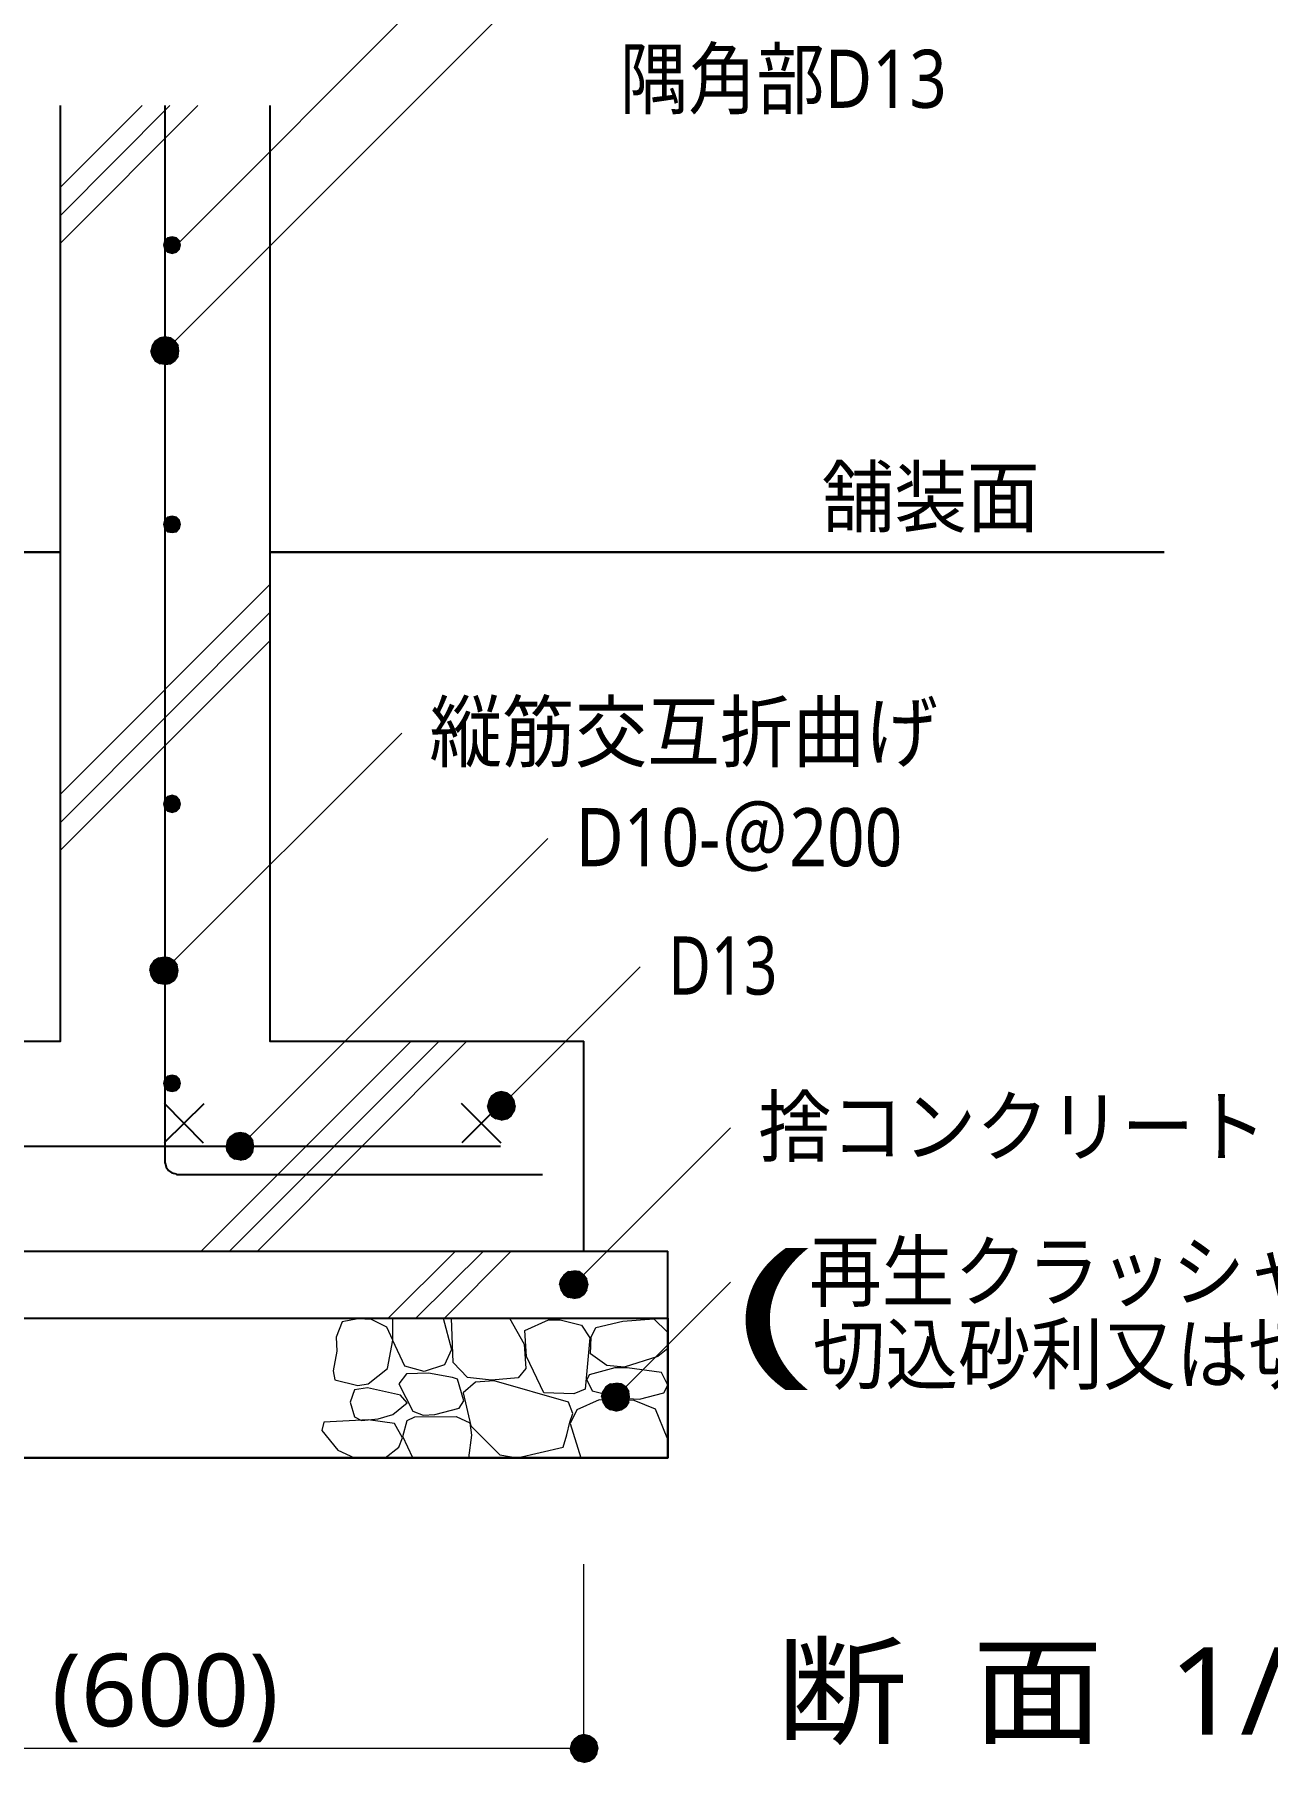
# Model space of a CAD drawing. Header units: millimetres. Extents: x 0 to 420, y 0 to 297.
# Drawn here: x 335.2 to 379.3, y 172.8 to 234.7 of the extents above; entities that cross this region are included whole.
import ezdxf
from ezdxf.enums import TextEntityAlignment as Align

# ---------------------------------------------------------------- set-up
doc = ezdxf.new("R2010")
doc.units = ezdxf.units.MM
doc.styles.add('kst32b', font='NotoSansJP-Variable.ttf')

msp = doc.modelspace()

# ---------------------------------------------------------------- hatches: boundary and pattern name
h = msp.add_hatch(color=7)
h.paths.add_polyline_path([(340.106, 227.436), (339.937, 227.393), (340.106, 227.139), (340.106, 227.436)])
h.paths.add_polyline_path([(339.937, 227.393), (340.106, 227.139), (339.831, 227.288), (339.937, 227.393)])
h.paths.add_polyline_path([(340.106, 227.139), (339.831, 227.288), (339.788, 227.139), (340.106, 227.139)])
h = msp.add_hatch(color=7)
h.paths.add_polyline_path([(339.788, 227.139), (339.831, 226.991), (340.106, 227.139), (339.788, 227.139)])
h.paths.add_polyline_path([(339.831, 226.991), (340.106, 227.139), (339.937, 226.886), (339.831, 226.991)])
h.paths.add_polyline_path([(340.106, 227.139), (339.937, 226.886), (340.106, 226.843), (340.106, 227.139)])
h = msp.add_hatch(color=7)
h.paths.add_polyline_path([(340.402, 227.139), (340.36, 227.288), (340.106, 227.139), (340.402, 227.139)])
h.paths.add_polyline_path([(340.36, 227.288), (340.106, 227.139), (340.254, 227.393), (340.36, 227.288)])
h.paths.add_polyline_path([(340.106, 227.139), (340.254, 227.393), (340.106, 227.436), (340.106, 227.139)])
h = msp.add_hatch(color=7)
h.paths.add_polyline_path([(340.106, 226.843), (340.254, 226.886), (340.106, 227.139), (340.106, 226.843)])
h.paths.add_polyline_path([(340.254, 226.886), (340.106, 227.139), (340.36, 226.991), (340.254, 226.886)])
h.paths.add_polyline_path([(340.106, 227.139), (340.36, 226.991), (340.402, 227.139), (340.106, 227.139)])
h = msp.add_hatch(color=7)
h.paths.add_polyline_path([(339.852, 223.859), (339.662, 223.816), (339.852, 223.351), (339.852, 223.859)])
h.paths.add_polyline_path([(339.662, 223.816), (339.852, 223.351), (339.492, 223.711), (339.662, 223.816)])
h.paths.add_polyline_path([(339.852, 223.351), (339.492, 223.711), (339.386, 223.541), (339.852, 223.351)])
for points in [[(340.043, 223.816), (339.852, 223.859), (339.852, 223.351), (340.043, 223.816)], [(339.344, 200.999), (339.45, 200.829), (339.81, 201.189), (339.344, 200.999)], [(352.086, 195.876), (352.235, 195.982), (351.875, 196.342), (352.086, 195.876)], [(342.731, 195.347), (342.54, 195.389), (342.54, 194.903), (342.731, 195.347)], [(354.012, 189.759), (354.118, 189.59), (354.478, 189.95), (354.012, 189.759)], [(355.515, 185.737), (355.621, 185.568), (355.981, 185.928), (355.515, 185.737)], [(355.029, 173.8), (354.838, 173.842), (354.838, 173.355), (355.029, 173.8)]]:
    msp.add_hatch(color=7).paths.add_polyline_path(points)
h = msp.add_hatch(color=7)
h.paths.add_polyline_path([(340.339, 223.351), (340.318, 223.541), (339.852, 223.351), (340.339, 223.351)])
h.paths.add_polyline_path([(340.318, 223.541), (339.852, 223.351), (340.191, 223.711), (340.318, 223.541)])
h.paths.add_polyline_path([(339.852, 223.351), (340.191, 223.711), (340.043, 223.816), (339.852, 223.351)])
h = msp.add_hatch(color=7)
h.paths.add_polyline_path([(339.386, 223.541), (339.344, 223.351), (339.852, 223.351), (339.386, 223.541)])
h.paths.add_polyline_path([(339.344, 223.351), (339.852, 223.351), (339.386, 223.16), (339.344, 223.351)])
h.paths.add_polyline_path([(339.852, 223.351), (339.386, 223.16), (339.492, 222.991), (339.852, 223.351)])
h = msp.add_hatch(color=7)
h.paths.add_polyline_path([(339.492, 222.991), (339.662, 222.885), (339.852, 223.351), (339.492, 222.991)])
h.paths.add_polyline_path([(339.662, 222.885), (339.852, 223.351), (339.852, 222.864), (339.662, 222.885)])
h.paths.add_polyline_path([(339.852, 223.351), (339.852, 222.864), (340.043, 222.885), (339.852, 223.351)])
h = msp.add_hatch(color=7)
h.paths.add_polyline_path([(340.043, 222.885), (340.191, 222.991), (339.852, 223.351), (340.043, 222.885)])
h.paths.add_polyline_path([(340.191, 222.991), (339.852, 223.351), (340.318, 223.16), (340.191, 222.991)])
h.paths.add_polyline_path([(339.852, 223.351), (340.318, 223.16), (340.339, 223.351), (339.852, 223.351)])
h = msp.add_hatch(color=7)
h.paths.add_polyline_path([(340.106, 217.445), (339.937, 217.403), (340.106, 217.149), (340.106, 217.445)])
h.paths.add_polyline_path([(339.937, 217.403), (340.106, 217.149), (339.831, 217.297), (339.937, 217.403)])
h.paths.add_polyline_path([(340.106, 217.149), (339.831, 217.297), (339.788, 217.149), (340.106, 217.149)])
h = msp.add_hatch(color=7)
h.paths.add_polyline_path([(339.788, 217.149), (339.831, 217.001), (340.106, 217.149), (339.788, 217.149)])
h.paths.add_polyline_path([(339.831, 217.001), (340.106, 217.149), (339.937, 216.874), (339.831, 217.001)])
h.paths.add_polyline_path([(340.106, 217.149), (339.937, 216.874), (340.106, 216.853), (340.106, 217.149)])
h = msp.add_hatch(color=7)
h.paths.add_polyline_path([(340.402, 217.149), (340.36, 217.297), (340.106, 217.149), (340.402, 217.149)])
h.paths.add_polyline_path([(340.36, 217.297), (340.106, 217.149), (340.254, 217.403), (340.36, 217.297)])
h.paths.add_polyline_path([(340.106, 217.149), (340.254, 217.403), (340.106, 217.445), (340.106, 217.149)])
h = msp.add_hatch(color=7)
h.paths.add_polyline_path([(340.106, 216.853), (340.254, 216.874), (340.106, 217.149), (340.106, 216.853)])
h.paths.add_polyline_path([(340.254, 216.874), (340.106, 217.149), (340.36, 217.001), (340.254, 216.874)])
h.paths.add_polyline_path([(340.106, 217.149), (340.36, 217.001), (340.402, 217.149), (340.106, 217.149)])
h = msp.add_hatch(color=7)
h.paths.add_polyline_path([(340.106, 207.454), (339.937, 207.412), (340.106, 207.137), (340.106, 207.454)])
h.paths.add_polyline_path([(339.937, 207.412), (340.106, 207.137), (339.831, 207.285), (339.937, 207.412)])
h.paths.add_polyline_path([(340.106, 207.137), (339.831, 207.285), (339.788, 207.137), (340.106, 207.137)])
h = msp.add_hatch(color=7)
h.paths.add_polyline_path([(339.788, 207.137), (339.831, 206.989), (340.106, 207.137), (339.788, 207.137)])
h.paths.add_polyline_path([(339.831, 206.989), (340.106, 207.137), (339.937, 206.883), (339.831, 206.989)])
h.paths.add_polyline_path([(340.106, 207.137), (339.937, 206.883), (340.106, 206.841), (340.106, 207.137)])
h = msp.add_hatch(color=7)
h.paths.add_polyline_path([(340.402, 207.137), (340.36, 207.285), (340.106, 207.137), (340.402, 207.137)])
h.paths.add_polyline_path([(340.36, 207.285), (340.106, 207.137), (340.254, 207.412), (340.36, 207.285)])
h.paths.add_polyline_path([(340.106, 207.137), (340.254, 207.412), (340.106, 207.454), (340.106, 207.137)])
h = msp.add_hatch(color=7)
h.paths.add_polyline_path([(340.106, 206.841), (340.254, 206.883), (340.106, 207.137), (340.106, 206.841)])
h.paths.add_polyline_path([(340.254, 206.883), (340.106, 207.137), (340.36, 206.989), (340.254, 206.883)])
h.paths.add_polyline_path([(340.106, 207.137), (340.36, 206.989), (340.402, 207.137), (340.106, 207.137)])
h = msp.add_hatch(color=7)
h.paths.add_polyline_path([(340, 201.634), (339.81, 201.676), (339.81, 201.189), (340, 201.634)])
h.paths.add_polyline_path([(339.81, 201.676), (339.81, 201.189), (339.619, 201.634), (339.81, 201.676)])
h.paths.add_polyline_path([(339.81, 201.189), (339.619, 201.634), (339.45, 201.528), (339.81, 201.189)])
h = msp.add_hatch(color=7)
h.paths.add_polyline_path([(340.318, 201.189), (340.275, 201.38), (339.81, 201.189), (340.318, 201.189)])
h.paths.add_polyline_path([(340.275, 201.38), (339.81, 201.189), (340.17, 201.528), (340.275, 201.38)])
h.paths.add_polyline_path([(339.81, 201.189), (340.17, 201.528), (340, 201.634), (339.81, 201.189)])
h = msp.add_hatch(color=7)
h.paths.add_polyline_path([(339.45, 201.528), (339.344, 201.38), (339.81, 201.189), (339.45, 201.528)])
h.paths.add_polyline_path([(339.344, 201.38), (339.81, 201.189), (339.302, 201.189), (339.344, 201.38)])
h.paths.add_polyline_path([(339.81, 201.189), (339.302, 201.189), (339.344, 200.999), (339.81, 201.189)])
h = msp.add_hatch(color=7)
h.paths.add_polyline_path([(339.45, 200.829), (339.619, 200.723), (339.81, 201.189), (339.45, 200.829)])
h.paths.add_polyline_path([(339.619, 200.723), (339.81, 201.189), (339.81, 200.681), (339.619, 200.723)])
h.paths.add_polyline_path([(339.81, 201.189), (339.81, 200.681), (340, 200.723), (339.81, 201.189)])
h = msp.add_hatch(color=7)
h.paths.add_polyline_path([(340, 200.723), (340.17, 200.829), (339.81, 201.189), (340, 200.723)])
h.paths.add_polyline_path([(340.17, 200.829), (339.81, 201.189), (340.275, 200.999), (340.17, 200.829)])
h.paths.add_polyline_path([(339.81, 201.189), (340.275, 200.999), (340.318, 201.189), (339.81, 201.189)])
h = msp.add_hatch(color=7)
h.paths.add_polyline_path([(340.106, 197.443), (339.937, 197.4), (340.106, 197.146), (340.106, 197.443)])
h.paths.add_polyline_path([(339.937, 197.4), (340.106, 197.146), (339.831, 197.295), (339.937, 197.4)])
h.paths.add_polyline_path([(340.106, 197.146), (339.831, 197.295), (339.788, 197.146), (340.106, 197.146)])
h = msp.add_hatch(color=7)
h.paths.add_polyline_path([(340.402, 197.146), (340.36, 197.295), (340.106, 197.146), (340.402, 197.146)])
h.paths.add_polyline_path([(340.36, 197.295), (340.106, 197.146), (340.254, 197.4), (340.36, 197.295)])
h.paths.add_polyline_path([(340.106, 197.146), (340.254, 197.4), (340.106, 197.443), (340.106, 197.146)])
h = msp.add_hatch(color=7)
h.paths.add_polyline_path([(339.788, 197.146), (339.831, 196.998), (340.106, 197.146), (339.788, 197.146)])
h.paths.add_polyline_path([(339.831, 196.998), (340.106, 197.146), (339.937, 196.892), (339.831, 196.998)])
h.paths.add_polyline_path([(340.106, 197.146), (339.937, 196.892), (340.106, 196.85), (340.106, 197.146)])
h = msp.add_hatch(color=7)
h.paths.add_polyline_path([(340.106, 196.85), (340.254, 196.892), (340.106, 197.146), (340.106, 196.85)])
h.paths.add_polyline_path([(340.254, 196.892), (340.106, 197.146), (340.36, 196.998), (340.254, 196.892)])
h.paths.add_polyline_path([(340.106, 197.146), (340.36, 196.998), (340.402, 197.146), (340.106, 197.146)])
h = msp.add_hatch(color=7)
h.paths.add_polyline_path([(351.875, 196.85), (351.684, 196.808), (351.875, 196.342), (351.875, 196.85)])
h.paths.add_polyline_path([(351.684, 196.808), (351.875, 196.342), (351.536, 196.702), (351.684, 196.808)])
h.paths.add_polyline_path([(351.875, 196.342), (351.536, 196.702), (351.43, 196.532), (351.875, 196.342)])
h = msp.add_hatch(color=7)
h.paths.add_polyline_path([(352.34, 196.532), (352.235, 196.702), (351.875, 196.342), (352.34, 196.532)])
h.paths.add_polyline_path([(352.235, 196.702), (351.875, 196.342), (352.086, 196.808), (352.235, 196.702)])
h.paths.add_polyline_path([(351.875, 196.342), (352.086, 196.808), (351.875, 196.85), (351.875, 196.342)])
h = msp.add_hatch(color=7)
h.paths.add_polyline_path([(351.43, 196.532), (351.388, 196.342), (351.875, 196.342), (351.43, 196.532)])
h.paths.add_polyline_path([(351.388, 196.342), (351.875, 196.342), (351.43, 196.151), (351.388, 196.342)])
h.paths.add_polyline_path([(351.875, 196.342), (351.43, 196.151), (351.536, 195.982), (351.875, 196.342)])
h = msp.add_hatch(color=7)
h.paths.add_polyline_path([(351.536, 195.982), (351.684, 195.876), (351.875, 196.342), (351.536, 195.982)])
h.paths.add_polyline_path([(351.684, 195.876), (351.875, 196.342), (351.875, 195.834), (351.684, 195.876)])
h.paths.add_polyline_path([(351.875, 196.342), (351.875, 195.834), (352.086, 195.876), (351.875, 196.342)])
h = msp.add_hatch(color=7)
h.paths.add_polyline_path([(352.235, 195.982), (352.34, 196.151), (351.875, 196.342), (352.235, 195.982)])
h.paths.add_polyline_path([(352.34, 196.151), (351.875, 196.342), (352.383, 196.342), (352.34, 196.151)])
h.paths.add_polyline_path([(351.875, 196.342), (352.383, 196.342), (352.34, 196.532), (351.875, 196.342)])
h = msp.add_hatch(color=7)
h.paths.add_polyline_path([(342.54, 195.389), (342.35, 195.347), (342.54, 194.903), (342.54, 195.389)])
h.paths.add_polyline_path([(342.35, 195.347), (342.54, 194.903), (342.18, 195.241), (342.35, 195.347)])
h.paths.add_polyline_path([(342.54, 194.903), (342.18, 195.241), (342.075, 195.093), (342.54, 194.903)])
h = msp.add_hatch(color=7)
h.paths.add_polyline_path([(342.075, 195.093), (342.032, 194.903), (342.54, 194.903), (342.075, 195.093)])
h.paths.add_polyline_path([(342.032, 194.903), (342.54, 194.903), (342.075, 194.712), (342.032, 194.903)])
h.paths.add_polyline_path([(342.54, 194.903), (342.075, 194.712), (342.18, 194.543), (342.54, 194.903)])
h = msp.add_hatch(color=7)
h.paths.add_polyline_path([(342.18, 194.543), (342.35, 194.437), (342.54, 194.903), (342.18, 194.543)])
h.paths.add_polyline_path([(342.35, 194.437), (342.54, 194.903), (342.54, 194.395), (342.35, 194.437)])
h.paths.add_polyline_path([(342.54, 194.903), (342.54, 194.395), (342.731, 194.437), (342.54, 194.903)])
h = msp.add_hatch(color=7)
h.paths.add_polyline_path([(343.027, 194.903), (342.985, 195.093), (342.54, 194.903), (343.027, 194.903)])
h.paths.add_polyline_path([(342.985, 195.093), (342.54, 194.903), (342.879, 195.241), (342.985, 195.093)])
h.paths.add_polyline_path([(342.54, 194.903), (342.879, 195.241), (342.731, 195.347), (342.54, 194.903)])
h = msp.add_hatch(color=7)
h.paths.add_polyline_path([(342.731, 194.437), (342.879, 194.543), (342.54, 194.903), (342.731, 194.437)])
h.paths.add_polyline_path([(342.879, 194.543), (342.54, 194.903), (342.985, 194.712), (342.879, 194.543)])
h.paths.add_polyline_path([(342.54, 194.903), (342.985, 194.712), (343.027, 194.903), (342.54, 194.903)])
h = msp.add_hatch(color=7)
h.paths.add_polyline_path([(354.669, 190.415), (354.478, 190.437), (354.478, 189.95), (354.669, 190.415)])
h.paths.add_polyline_path([(354.478, 190.437), (354.478, 189.95), (354.288, 190.415), (354.478, 190.437)])
h.paths.add_polyline_path([(354.478, 189.95), (354.288, 190.415), (354.118, 190.288), (354.478, 189.95)])
h = msp.add_hatch(color=7)
h.paths.add_polyline_path([(354.118, 190.288), (354.012, 190.14), (354.478, 189.95), (354.118, 190.288)])
h.paths.add_polyline_path([(354.012, 190.14), (354.478, 189.95), (353.97, 189.95), (354.012, 190.14)])
h.paths.add_polyline_path([(354.478, 189.95), (353.97, 189.95), (354.012, 189.759), (354.478, 189.95)])
h = msp.add_hatch(color=7)
h.paths.add_polyline_path([(354.118, 189.59), (354.288, 189.484), (354.478, 189.95), (354.118, 189.59)])
h.paths.add_polyline_path([(354.288, 189.484), (354.478, 189.95), (354.478, 189.442), (354.288, 189.484)])
h.paths.add_polyline_path([(354.478, 189.95), (354.478, 189.442), (354.669, 189.484), (354.478, 189.95)])
h = msp.add_hatch(color=7)
h.paths.add_polyline_path([(354.986, 189.95), (354.944, 190.14), (354.478, 189.95), (354.986, 189.95)])
h.paths.add_polyline_path([(354.944, 190.14), (354.478, 189.95), (354.838, 190.288), (354.944, 190.14)])
h.paths.add_polyline_path([(354.478, 189.95), (354.838, 190.288), (354.669, 190.415), (354.478, 189.95)])
h = msp.add_hatch(color=7)
h.paths.add_polyline_path([(354.669, 189.484), (354.838, 189.59), (354.478, 189.95), (354.669, 189.484)])
h.paths.add_polyline_path([(354.838, 189.59), (354.478, 189.95), (354.944, 189.759), (354.838, 189.59)])
h.paths.add_polyline_path([(354.478, 189.95), (354.944, 189.759), (354.986, 189.95), (354.478, 189.95)])
h = msp.add_hatch(color=7)
h.paths.add_polyline_path([(355.621, 186.288), (355.515, 186.119), (355.981, 185.928), (355.621, 186.288)])
h.paths.add_polyline_path([(355.515, 186.119), (355.981, 185.928), (355.473, 185.928), (355.515, 186.119)])
h.paths.add_polyline_path([(355.981, 185.928), (355.473, 185.928), (355.515, 185.737), (355.981, 185.928)])
h = msp.add_hatch(color=7)
h.paths.add_polyline_path([(356.171, 186.394), (355.981, 186.415), (355.981, 185.928), (356.171, 186.394)])
h.paths.add_polyline_path([(355.981, 186.415), (355.981, 185.928), (355.791, 186.394), (355.981, 186.415)])
h.paths.add_polyline_path([(355.981, 185.928), (355.791, 186.394), (355.621, 186.288), (355.981, 185.928)])
h = msp.add_hatch(color=7)
h.paths.add_polyline_path([(356.468, 185.928), (356.447, 186.119), (355.981, 185.928), (356.468, 185.928)])
h.paths.add_polyline_path([(356.447, 186.119), (355.981, 185.928), (356.341, 186.288), (356.447, 186.119)])
h.paths.add_polyline_path([(355.981, 185.928), (356.341, 186.288), (356.171, 186.394), (355.981, 185.928)])
h = msp.add_hatch(color=7)
h.paths.add_polyline_path([(355.621, 185.568), (355.791, 185.462), (355.981, 185.928), (355.621, 185.568)])
h.paths.add_polyline_path([(355.791, 185.462), (355.981, 185.928), (355.981, 185.42), (355.791, 185.462)])
h.paths.add_polyline_path([(355.981, 185.928), (355.981, 185.42), (356.171, 185.462), (355.981, 185.928)])
h = msp.add_hatch(color=7)
h.paths.add_polyline_path([(356.171, 185.462), (356.341, 185.568), (355.981, 185.928), (356.171, 185.462)])
h.paths.add_polyline_path([(356.341, 185.568), (355.981, 185.928), (356.447, 185.737), (356.341, 185.568)])
h.paths.add_polyline_path([(355.981, 185.928), (356.447, 185.737), (356.468, 185.928), (355.981, 185.928)])
h = msp.add_hatch(color=7)
h.paths.add_polyline_path([(354.838, 173.842), (354.647, 173.8), (354.838, 173.355), (354.838, 173.842)])
h.paths.add_polyline_path([(354.647, 173.8), (354.838, 173.355), (354.499, 173.694), (354.647, 173.8)])
h.paths.add_polyline_path([(354.838, 173.355), (354.499, 173.694), (354.394, 173.546), (354.838, 173.355)])
h = msp.add_hatch(color=7)
h.paths.add_polyline_path([(355.346, 173.355), (355.304, 173.546), (354.838, 173.355), (355.346, 173.355)])
h.paths.add_polyline_path([(355.304, 173.546), (354.838, 173.355), (355.198, 173.694), (355.304, 173.546)])
h.paths.add_polyline_path([(354.838, 173.355), (355.198, 173.694), (355.029, 173.8), (354.838, 173.355)])
h = msp.add_hatch(color=7)
h.paths.add_polyline_path([(354.394, 173.546), (354.351, 173.355), (354.838, 173.355), (354.394, 173.546)])
h.paths.add_polyline_path([(354.351, 173.355), (354.838, 173.355), (354.394, 173.164), (354.351, 173.355)])
h.paths.add_polyline_path([(354.838, 173.355), (354.394, 173.164), (354.499, 172.995), (354.838, 173.355)])
h = msp.add_hatch(color=7)
h.paths.add_polyline_path([(354.499, 172.995), (354.647, 172.889), (354.838, 173.355), (354.499, 172.995)])
h.paths.add_polyline_path([(354.647, 172.889), (354.838, 173.355), (354.838, 172.847), (354.647, 172.889)])
h.paths.add_polyline_path([(354.838, 173.355), (354.838, 172.847), (355.029, 172.889), (354.838, 173.355)])
h = msp.add_hatch(color=7)
h.paths.add_polyline_path([(355.029, 172.889), (355.198, 172.995), (354.838, 173.355), (355.029, 172.889)])
h.paths.add_polyline_path([(355.198, 172.995), (354.838, 173.355), (355.304, 173.164), (355.198, 172.995)])
h.paths.add_polyline_path([(354.838, 173.355), (355.304, 173.164), (355.346, 173.355), (354.838, 173.355)])

# ---------------------------------------------------------------- linework, layer by layer
at = {"lineweight": 13}
for points in [[(339.852, 223.351), (352.531, 236.051)], [(340.254, 227.139), (349.144, 236.051)], [(336.105, 227.203), (341.016, 232.135)], [(336.105, 228.198), (340.021, 232.135)], [(336.105, 229.214), (339.027, 232.135)], [(336.105, 207.497), (343.598, 214.99)], [(336.105, 206.481), (343.598, 213.995)], [(336.105, 205.486), (343.598, 212.979)], [(339.81, 201.189), (348.319, 209.677)], [(342.54, 194.903), (353.547, 205.909)], [(351.875, 196.342), (356.849, 201.316)], [(341.143, 191.135), (348.657, 198.649)], [(342.159, 191.135), (349.652, 198.649)], [(343.154, 191.135), (350.647, 198.649)], [(354.478, 189.95), (360.087, 195.559)], [(347.832, 188.743), (350.245, 191.135)], [(348.827, 188.743), (351.24, 191.135)], [(349.843, 188.743), (352.235, 191.135)], [(355.981, 185.928), (360.087, 190.034)], [(349.8, 188.743), (350.097, 187.621), (349.843, 187.071), (349.123, 186.838), (348.425, 187.029), (348.001, 187.939), (348.001, 188.743)], [(352.171, 188.743), (352.7, 187.812), (352.764, 186.944), (352.488, 186.605), (351.536, 186.521), (350.668, 186.626), (350.16, 187.156), (350.097, 188.743)], [(357.822, 184.467), (357.399, 185.483), (356.637, 185.801), (355.388, 185.822), (354.584, 185.462), (354.351, 184.975), (354.732, 183.748)], [(347.726, 183.748), (348.213, 184.129), (348.34, 184.467), (348.065, 184.975), (347.112, 185.103), (345.525, 185.018), (345.461, 184.721), (346.033, 184.023), (346.625, 183.748)], [(348.721, 183.748), (348.361, 184.51), (348.509, 185.081), (348.784, 185.208), (350.266, 185.229), (350.753, 184.997), (350.816, 184.552), (350.711, 183.748)], [(324.845, 179.938), (324.845, 173.355), (354.838, 173.355), (354.838, 179.938)]]:
    msp.add_lwpolyline(points, dxfattribs=at)
at = {"lineweight": 25}
for points in [[(324.845, 191.135), (324.845, 198.649), (336.105, 198.649), (336.105, 232.135)], [(339.852, 194.289), (339.852, 232.135)], [(343.598, 232.135), (343.598, 198.649), (354.838, 198.649)], [(354.838, 191.135), (354.838, 198.649)], [(341.228, 195.008), (339.831, 196.427)], [(339.831, 195.03), (341.249, 196.427)], [(351.875, 195.008), (350.456, 196.427)], [(350.478, 195.03), (351.875, 196.427)], [(326.856, 194.903), (351.854, 194.903)], [(339.852, 194.299), (339.883, 194.147), (339.967, 194.023), (340.091, 193.939), (340.244, 193.908)], [(340.254, 193.887), (353.356, 193.887)], [(321.839, 191.135), (357.844, 191.135)], [(357.844, 188.743), (357.844, 191.135)], [(321.839, 188.743), (357.844, 188.743)]]:
    msp.add_lwpolyline(points, dxfattribs=at)
at = {"lineweight": 0}
for points in [[(340.106, 227.139), (339.831, 227.288), (339.788, 227.139)], [(339.788, 227.139), (339.831, 226.991), (340.106, 227.139)], [(339.937, 227.393), (340.106, 227.139), (339.831, 227.288)], [(339.831, 226.991), (340.106, 227.139), (339.937, 226.886)], [(340.106, 227.436), (339.937, 227.393), (340.106, 227.139)], [(340.106, 227.139), (339.937, 226.886), (340.106, 226.843)], [(340.106, 227.139), (340.254, 227.393), (340.106, 227.436)], [(340.36, 227.288), (340.106, 227.139), (340.254, 227.393)], [(340.402, 227.139), (340.36, 227.288), (340.106, 227.139)], [(340.106, 226.843), (340.254, 226.886), (340.106, 227.139)], [(340.254, 226.886), (340.106, 227.139), (340.36, 226.991)], [(340.106, 227.139), (340.36, 226.991), (340.402, 227.139)], [(339.662, 223.816), (339.852, 223.351), (339.492, 223.711)], [(339.852, 223.859), (339.662, 223.816), (339.852, 223.351)], [(340.043, 223.816), (339.852, 223.859), (339.852, 223.351)], [(339.852, 223.351), (340.191, 223.711), (340.043, 223.816)], [(339.386, 223.541), (339.344, 223.351), (339.852, 223.351)], [(339.344, 223.351), (339.852, 223.351), (339.386, 223.16)], [(339.852, 223.351), (339.492, 223.711), (339.386, 223.541)], [(339.852, 223.351), (339.386, 223.16), (339.492, 222.991)], [(339.492, 222.991), (339.662, 222.885), (339.852, 223.351)], [(339.662, 222.885), (339.852, 223.351), (339.852, 222.864)], [(340.318, 223.541), (339.852, 223.351), (340.191, 223.711)], [(340.339, 223.351), (340.318, 223.541), (339.852, 223.351)], [(339.852, 223.351), (339.852, 222.864), (340.043, 222.885)], [(340.043, 222.885), (340.191, 222.991), (339.852, 223.351)], [(340.191, 222.991), (339.852, 223.351), (340.318, 223.16)], [(339.852, 223.351), (340.318, 223.16), (340.339, 223.351)], [(340.106, 217.149), (339.831, 217.297), (339.788, 217.149)], [(339.788, 217.149), (339.831, 217.001), (340.106, 217.149)], [(339.937, 217.403), (340.106, 217.149), (339.831, 217.297)], [(339.831, 217.001), (340.106, 217.149), (339.937, 216.874)], [(340.106, 217.445), (339.937, 217.403), (340.106, 217.149)], [(340.106, 217.149), (339.937, 216.874), (340.106, 216.853)], [(340.106, 217.149), (340.254, 217.403), (340.106, 217.445)], [(340.36, 217.297), (340.106, 217.149), (340.254, 217.403)], [(340.402, 217.149), (340.36, 217.297), (340.106, 217.149)], [(340.106, 216.853), (340.254, 216.874), (340.106, 217.149)], [(340.254, 216.874), (340.106, 217.149), (340.36, 217.001)], [(340.106, 217.149), (340.36, 217.001), (340.402, 217.149)], [(340.106, 207.137), (339.831, 207.285), (339.788, 207.137)], [(339.788, 207.137), (339.831, 206.989), (340.106, 207.137)], [(339.937, 207.412), (340.106, 207.137), (339.831, 207.285)], [(339.831, 206.989), (340.106, 207.137), (339.937, 206.883)], [(340.106, 207.454), (339.937, 207.412), (340.106, 207.137)], [(340.106, 207.137), (339.937, 206.883), (340.106, 206.841)], [(340.106, 207.137), (340.254, 207.412), (340.106, 207.454)], [(340.36, 207.285), (340.106, 207.137), (340.254, 207.412)], [(340.402, 207.137), (340.36, 207.285), (340.106, 207.137)], [(340.106, 206.841), (340.254, 206.883), (340.106, 207.137)], [(340.254, 206.883), (340.106, 207.137), (340.36, 206.989)], [(340.106, 207.137), (340.36, 206.989), (340.402, 207.137)], [(339.81, 201.189), (339.619, 201.634), (339.45, 201.528)], [(339.81, 201.676), (339.81, 201.189), (339.619, 201.634)], [(340, 201.634), (339.81, 201.676), (339.81, 201.189)], [(339.81, 201.189), (340.17, 201.528), (340, 201.634)], [(339.344, 201.38), (339.81, 201.189), (339.302, 201.189)], [(339.81, 201.189), (339.302, 201.189), (339.344, 200.999)], [(339.45, 201.528), (339.344, 201.38), (339.81, 201.189)], [(339.344, 200.999), (339.45, 200.829), (339.81, 201.189)], [(339.45, 200.829), (339.619, 200.723), (339.81, 201.189)], [(339.619, 200.723), (339.81, 201.189), (339.81, 200.681)], [(340.275, 201.38), (339.81, 201.189), (340.17, 201.528)], [(340.318, 201.189), (340.275, 201.38), (339.81, 201.189)], [(339.81, 201.189), (339.81, 200.681), (340, 200.723)], [(340, 200.723), (340.17, 200.829), (339.81, 201.189)], [(340.17, 200.829), (339.81, 201.189), (340.275, 200.999)], [(339.81, 201.189), (340.275, 200.999), (340.318, 201.189)], [(340.106, 197.146), (339.831, 197.295), (339.788, 197.146)], [(339.937, 197.4), (340.106, 197.146), (339.831, 197.295)], [(340.106, 197.443), (339.937, 197.4), (340.106, 197.146)], [(340.106, 197.146), (340.254, 197.4), (340.106, 197.443)], [(340.36, 197.295), (340.106, 197.146), (340.254, 197.4)], [(340.402, 197.146), (340.36, 197.295), (340.106, 197.146)], [(339.788, 197.146), (339.831, 196.998), (340.106, 197.146)], [(339.831, 196.998), (340.106, 197.146), (339.937, 196.892)], [(340.106, 197.146), (339.937, 196.892), (340.106, 196.85)], [(340.106, 196.85), (340.254, 196.892), (340.106, 197.146)], [(340.254, 196.892), (340.106, 197.146), (340.36, 196.998)], [(340.106, 197.146), (340.36, 196.998), (340.402, 197.146)], [(351.875, 196.342), (351.536, 196.702), (351.43, 196.532)], [(351.684, 196.808), (351.875, 196.342), (351.536, 196.702)], [(351.875, 196.85), (351.684, 196.808), (351.875, 196.342)], [(351.875, 196.342), (352.086, 196.808), (351.875, 196.85)], [(352.235, 196.702), (351.875, 196.342), (352.086, 196.808)], [(352.34, 196.532), (352.235, 196.702), (351.875, 196.342)], [(351.43, 196.532), (351.388, 196.342), (351.875, 196.342)], [(351.388, 196.342), (351.875, 196.342), (351.43, 196.151)], [(351.875, 196.342), (351.43, 196.151), (351.536, 195.982)], [(351.536, 195.982), (351.684, 195.876), (351.875, 196.342)], [(351.684, 195.876), (351.875, 196.342), (351.875, 195.834)], [(351.875, 196.342), (352.383, 196.342), (352.34, 196.532)], [(352.235, 195.982), (352.34, 196.151), (351.875, 196.342)], [(352.34, 196.151), (351.875, 196.342), (352.383, 196.342)], [(351.875, 196.342), (351.875, 195.834), (352.086, 195.876)], [(352.086, 195.876), (352.235, 195.982), (351.875, 196.342)], [(342.54, 195.389), (342.35, 195.347), (342.54, 194.903)], [(342.731, 195.347), (342.54, 195.389), (342.54, 194.903)], [(342.075, 195.093), (342.032, 194.903), (342.54, 194.903)], [(342.032, 194.903), (342.54, 194.903), (342.075, 194.712)], [(342.54, 194.903), (342.18, 195.241), (342.075, 195.093)], [(342.54, 194.903), (342.075, 194.712), (342.18, 194.543)], [(342.35, 195.347), (342.54, 194.903), (342.18, 195.241)], [(342.18, 194.543), (342.35, 194.437), (342.54, 194.903)], [(342.35, 194.437), (342.54, 194.903), (342.54, 194.395)], [(342.54, 194.903), (342.879, 195.241), (342.731, 195.347)], [(342.985, 195.093), (342.54, 194.903), (342.879, 195.241)], [(343.027, 194.903), (342.985, 195.093), (342.54, 194.903)], [(342.54, 194.903), (342.54, 194.395), (342.731, 194.437)], [(342.731, 194.437), (342.879, 194.543), (342.54, 194.903)], [(342.879, 194.543), (342.54, 194.903), (342.985, 194.712)], [(342.54, 194.903), (342.985, 194.712), (343.027, 194.903)], [(354.478, 190.437), (354.478, 189.95), (354.288, 190.415)], [(354.669, 190.415), (354.478, 190.437), (354.478, 189.95)], [(354.012, 190.14), (354.478, 189.95), (353.97, 189.95)], [(354.478, 189.95), (353.97, 189.95), (354.012, 189.759)], [(354.118, 190.288), (354.012, 190.14), (354.478, 189.95)], [(354.012, 189.759), (354.118, 189.59), (354.478, 189.95)], [(354.478, 189.95), (354.288, 190.415), (354.118, 190.288)], [(354.118, 189.59), (354.288, 189.484), (354.478, 189.95)], [(354.288, 189.484), (354.478, 189.95), (354.478, 189.442)], [(354.478, 189.95), (354.838, 190.288), (354.669, 190.415)], [(354.944, 190.14), (354.478, 189.95), (354.838, 190.288)], [(354.986, 189.95), (354.944, 190.14), (354.478, 189.95)], [(354.478, 189.95), (354.478, 189.442), (354.669, 189.484)], [(354.669, 189.484), (354.838, 189.59), (354.478, 189.95)], [(354.838, 189.59), (354.478, 189.95), (354.944, 189.759)], [(354.478, 189.95), (354.944, 189.759), (354.986, 189.95)], [(355.515, 186.119), (355.981, 185.928), (355.473, 185.928)], [(355.621, 186.288), (355.515, 186.119), (355.981, 185.928)], [(355.981, 185.928), (355.791, 186.394), (355.621, 186.288)], [(355.981, 186.415), (355.981, 185.928), (355.791, 186.394)], [(356.171, 186.394), (355.981, 186.415), (355.981, 185.928)], [(355.981, 185.928), (356.341, 186.288), (356.171, 186.394)], [(356.447, 186.119), (355.981, 185.928), (356.341, 186.288)], [(356.468, 185.928), (356.447, 186.119), (355.981, 185.928)], [(355.981, 185.928), (355.473, 185.928), (355.515, 185.737)], [(355.515, 185.737), (355.621, 185.568), (355.981, 185.928)], [(355.621, 185.568), (355.791, 185.462), (355.981, 185.928)], [(355.791, 185.462), (355.981, 185.928), (355.981, 185.42)], [(355.981, 185.928), (355.981, 185.42), (356.171, 185.462)], [(356.171, 185.462), (356.341, 185.568), (355.981, 185.928)], [(356.341, 185.568), (355.981, 185.928), (356.447, 185.737)], [(355.981, 185.928), (356.447, 185.737), (356.468, 185.928)], [(354.647, 173.8), (354.838, 173.355), (354.499, 173.694)], [(354.838, 173.842), (354.647, 173.8), (354.838, 173.355)], [(355.029, 173.8), (354.838, 173.842), (354.838, 173.355)], [(354.838, 173.355), (355.198, 173.694), (355.029, 173.8)], [(354.394, 173.546), (354.351, 173.355), (354.838, 173.355)], [(354.351, 173.355), (354.838, 173.355), (354.394, 173.164)], [(354.838, 173.355), (354.499, 173.694), (354.394, 173.546)], [(354.838, 173.355), (354.394, 173.164), (354.499, 172.995)], [(354.499, 172.995), (354.647, 172.889), (354.838, 173.355)], [(354.647, 172.889), (354.838, 173.355), (354.838, 172.847)], [(355.304, 173.546), (354.838, 173.355), (355.198, 173.694)], [(355.346, 173.355), (355.304, 173.546), (354.838, 173.355)], [(354.838, 173.355), (354.838, 172.847), (355.029, 172.889)], [(355.029, 172.889), (355.198, 172.995), (354.838, 173.355)], [(355.198, 172.995), (354.838, 173.355), (355.304, 173.164)], [(354.838, 173.355), (355.304, 173.164), (355.346, 173.355)]]:
    msp.add_lwpolyline(points, close=True, dxfattribs=at)
at = {"lineweight": 25}
for points in [[(340.339, 227.15), (340.32, 227.245), (340.268, 227.322), (340.19, 227.374), (340.095, 227.394), (340.001, 227.374), (339.923, 227.322), (339.871, 227.245), (339.852, 227.15), (339.871, 227.055), (339.923, 226.978), (340.001, 226.926), (340.095, 226.907), (340.19, 226.926), (340.268, 226.978), (340.32, 227.055)], [(340.339, 217.159), (340.32, 217.254), (340.268, 217.332), (340.19, 217.384), (340.095, 217.403), (340.001, 217.384), (339.923, 217.332), (339.871, 217.254), (339.852, 217.159), (339.871, 217.065), (339.923, 216.987), (340.001, 216.935), (340.095, 216.916), (340.19, 216.935), (340.268, 216.987), (340.32, 217.065)], [(340.339, 207.148), (340.32, 207.242), (340.268, 207.32), (340.19, 207.372), (340.095, 207.391), (340.001, 207.372), (339.923, 207.32), (339.871, 207.242), (339.852, 207.148), (339.871, 207.053), (339.923, 206.975), (340.001, 206.923), (340.095, 206.904), (340.19, 206.923), (340.268, 206.975), (340.32, 207.053)], [(340.339, 197.157), (340.32, 197.252), (340.268, 197.329), (340.19, 197.381), (340.095, 197.4), (340.001, 197.381), (339.923, 197.329), (339.871, 197.252), (339.852, 197.157), (339.871, 197.062), (339.923, 196.985), (340.001, 196.933), (340.095, 196.913), (340.19, 196.933), (340.268, 196.985), (340.32, 197.062)]]:
    msp.add_lwpolyline(points, close=True, dxfattribs=at)
at = {"lineweight": 30}
for points in [[(304.102, 216.154), (336.105, 216.154)], [(343.598, 216.154), (375.602, 216.154)], [(321.839, 188.743), (321.839, 183.748), (357.844, 183.748), (357.844, 188.743)]]:
    msp.add_lwpolyline(points, dxfattribs=at)
at = {"lineweight": 13}
for points in [[(348.001, 187.96), (347.789, 188.426), (347.239, 188.701), (346.752, 188.722), (346.181, 188.616), (345.969, 188.066), (345.99, 187.558), (345.863, 186.859), (345.927, 186.542), (346.752, 186.33), (347.112, 186.394), (347.811, 186.944)], [(354.753, 188.489), (355.05, 188.045), (354.88, 186.203), (354.478, 186.034), (353.399, 186.076), (352.785, 187.367), (352.721, 188.299), (353.568, 188.68), (353.991, 188.68)], [(355.261, 188.404), (356.235, 188.637), (357.336, 188.722), (357.822, 188.256), (357.844, 187.664), (357.484, 187.367), (356.277, 186.986), (355.663, 187.05), (355.071, 187.473), (355.092, 188.066)], [(350.139, 186.626), (349.271, 186.775), (348.488, 186.754), (348.213, 186.394), (348.721, 185.42), (349.081, 185.272), (349.504, 185.293), (350.372, 185.526), (350.541, 185.78), (350.308, 186.563)], [(357.611, 186.796), (356.383, 186.965), (355.939, 186.965), (355.029, 186.711), (354.944, 186.542), (355.134, 186.14), (356.171, 185.886), (356.828, 185.843), (357.696, 186.076), (357.844, 186.351)], [(348.509, 185.716), (348.276, 185.991), (347.091, 186.246), (346.625, 186.182), (346.477, 185.737), (346.625, 185.208), (346.879, 185.081), (347.472, 185.145), (348.001, 185.293)], [(354.288, 185.737), (351.621, 186.499), (350.964, 186.457), (350.52, 186.076), (350.795, 184.891), (351.832, 183.854), (352.446, 183.748), (354.097, 184.129), (354.224, 184.573), (354.33, 185.018), (354.436, 185.335)]]:
    msp.add_lwpolyline(points, close=True, dxfattribs=at)

# ---------------------------------------------------------------- texts
at = {"style": 'kst32b'}
for s, height, p, p2 in [('隅角部D13', 2.0791, (356.129, 232.05), (367.824, 232.05)), ('舗装面', 2.0791, (363.347, 217.085), (371.144, 217.085)), ('縦筋交互折曲げ', 2.0791, (349.313, 208.682), (367.506, 208.682)), ('D10-＠200', 2.0791, (354.542, 204.914), (366.237, 204.914)), ('D13', 2.0791, (357.865, 200.321), (361.763, 200.321)), ('捨コンクリート', 2.0791, (361.082, 194.564), (379.274, 194.564)), ('再生クラッシャラン，', 2.0791, (362.902, 189.378), (388.892, 189.378)), ('(          )', 4.15825, (360.236, 187.092), (391.422, 187.092)), ('切込砂利又は切込砕石', 2.0791, (363.03, 186.415), (389.019, 186.415)), ('断  面  1/20', 3.1187, (361.717, 173.842), (385.107, 173.842)), ('(600)', 2.5989, (335.788, 174.138), (343.91, 174.138))]:
    msp.add_text(s, height=height, dxfattribs=at).set_placement(p, p2, align=Align.FIT)

doc.saveas('drawing.dxf')
